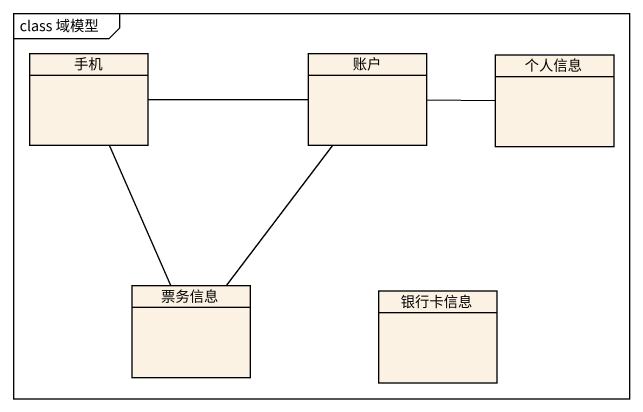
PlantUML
@startuml
mainframe class 域模型
hide circle
hide empty members
class 手机
class 账户
class 个人信息
class 票务信息
class 银行卡信息
手机 -right- 账户
手机 -- 票务信息
账户 -right- 个人信息
账户 -- 票务信息
@enduml
